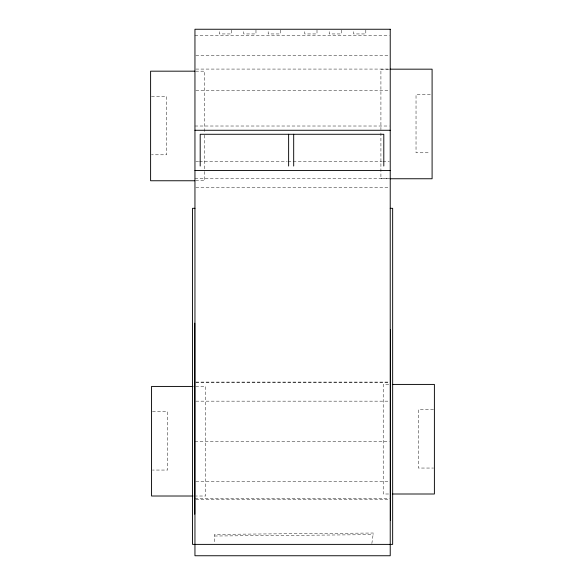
<?xml version="1.0" encoding="UTF-8"?>
<svg xmlns="http://www.w3.org/2000/svg" width="585" height="585" viewBox="0 0 585 585"><rect width="100%" height="100%" fill="white"/><g stroke="black" fill="none" stroke-linecap="round" stroke-linejoin="round"><path stroke-width="0.44" stroke-dasharray="2.92 2.19" d="M371.855 543.502L373.318 533.023L214.541 534.39L214.556 543.545M214.556 536.014L373.332 534.646M194.951 35.736L389.31 35.736M195.865 55.334L389.31 55.334M195.865 69.074L389.31 69.074M389.142 69.169L380.915 69.169L380.915 129.643M195.69 71.173L204.706 71.173L204.706 133.453M195.865 90.617L389.31 90.617M430.311 94.499L416.03 94.499L416.03 152.787L430.311 152.787M151.5 96.51L166.681 96.51L166.681 154.798L151.5 154.798M194.951 126.016L389.31 126.016M195.865 161.679L198.6 161.679M199.514 161.679L287.111 161.679M288.025 161.679L382.012 161.679M382.926 161.679L389.31 161.679M194.951 178.469L389.31 178.469M389.142 178.754L380.915 178.754L380.915 131.442M195.69 180.758L204.706 180.758L204.706 171.434M195.865 187.734L389.31 187.734M195.865 382.085L389.31 382.085M195.865 382.232L389.31 382.232M388.689 384.418L383.212 384.418L383.212 494.003L388.689 494.003M195.748 386.429L205.664 386.429L205.664 496.014L195.748 496.014M195.865 401.156L389.31 401.156M433.5 409.756L418.319 409.756L418.319 468.044L433.5 468.044M152.458 411.767L167.639 411.767L167.639 470.055L152.458 470.055M194.951 441.536L389.31 441.536M195.865 481.25L389.31 481.25M194.951 498.252L389.31 498.252M195.865 499.466L389.31 499.466M365.815 30.149L365.815 33.945L353.611 33.945L353.611 30.91M341.406 30.149L341.406 33.945L329.201 33.945L329.201 30.91M316.997 30.149L316.997 33.945L304.792 33.945L304.792 30.91M280.383 30.149L280.383 33.945L268.179 33.945L268.179 30.91M255.974 30.149L255.974 33.945L243.769 33.945L243.769 30.91M231.565 30.149L231.565 33.945L219.36 33.945L219.36 30.91M204.706 135.194L204.706 169.95"/><path stroke-width="0.88" d="M390.056 69.169L432.096 69.169L432.096 178.754L390.056 178.754M194.79 71.173L150.608 71.173L150.608 180.758L194.79 180.758M194.951 130.272L390.224 130.272M194.951 170.542L390.224 170.542M194.951 208.311L192.516 208.311L192.516 544.386L392.659 544.386L392.659 208.311L390.224 208.311M392.345 384.418L434.392 384.418L434.392 494.003L392.345 494.003M193.043 386.429L151.566 386.429L151.566 496.014L193.043 496.014M390.429 329.457L390.429 520.474M383.804 166.045L383.804 134.279L200.194 134.279L200.194 166.045M293.685 134.279L293.685 166.045M288.632 134.279L288.632 166.045M194.746 323.183L194.746 514.2M390.224 29.25L194.951 29.25L194.951 555.75L390.224 555.75L390.224 29.25"/></g></svg>
